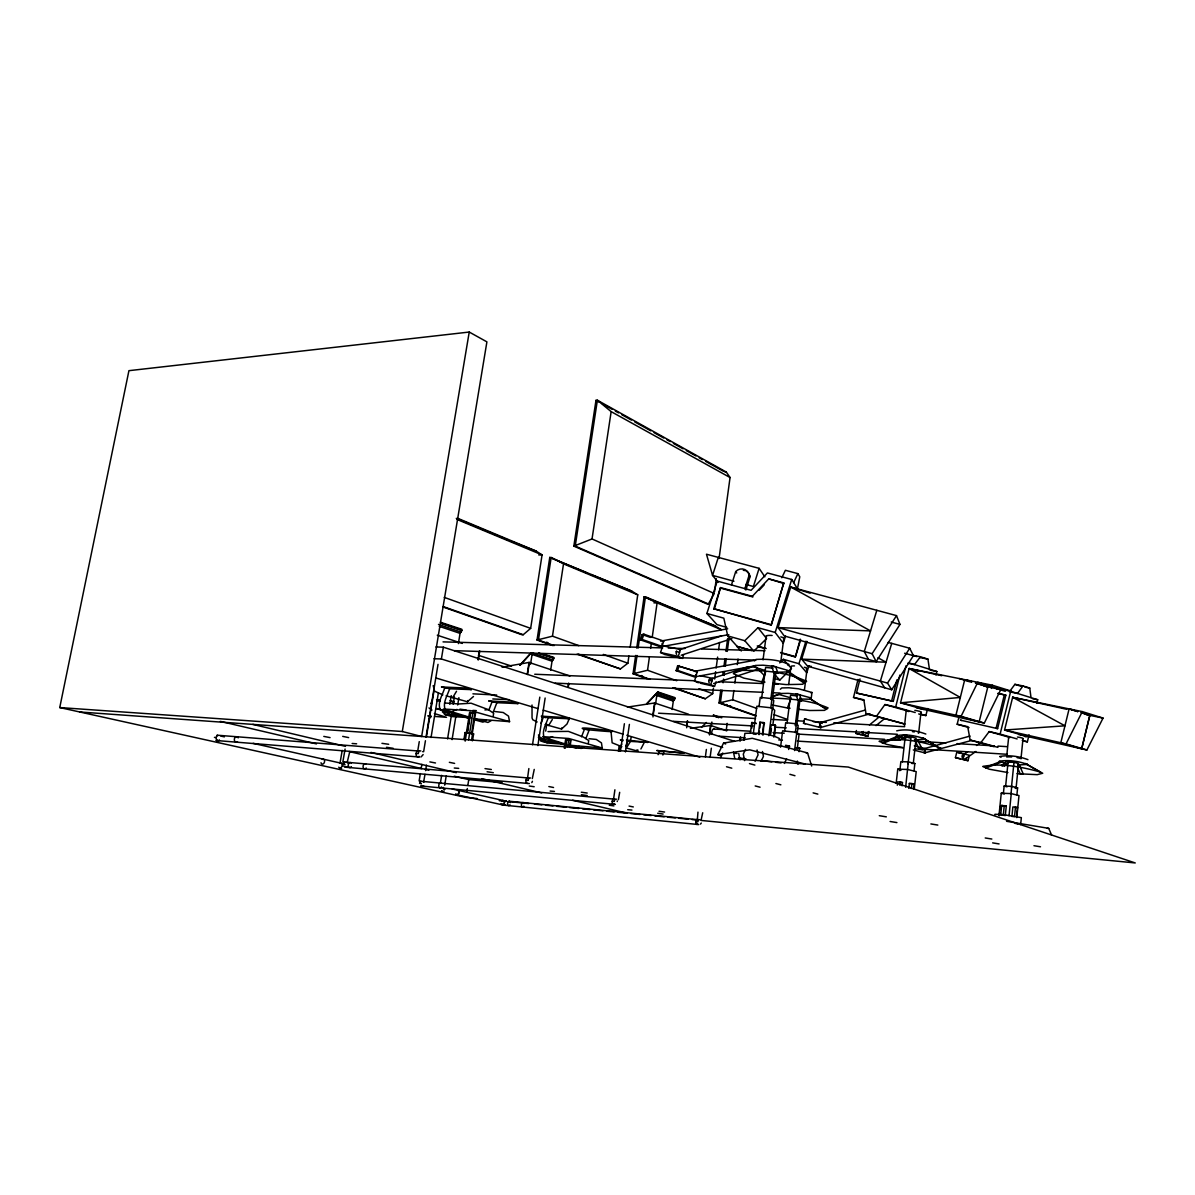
<?xml version="1.0" encoding="UTF-8"?>
<svg xmlns="http://www.w3.org/2000/svg" width="1195" height="1195" viewBox="0 0 1195 1195"><rect width="100%" height="100%" fill="white"/><g stroke="black" fill="none" stroke-linecap="round" stroke-linejoin="round"><path stroke-width="1.5" d="M695.161 676.011L695.759 676.669L697.297 671.754L677.64 665.809L676.101 670.649L694.19 676.848L695.893 676.534L695.968 674.488M1020.978 758.855L1023.01 738.555M1016.527 817.066L1017.483 807.596L1015.481 807.103L1012.867 806.969L1011.926 816.439L1014.525 816.573L1015.481 807.103M1016.796 817.604L1018.991 795.571L1011.269 793.614L1001.261 793.211L999.02 815.214M1020.649 824.58L1021.352 817.634L1003.068 814.602L995.032 814.273L994.569 815.199M1001.664 805.475L1000.708 814.93L1005.309 815.543L1006.265 806.087L1001.664 805.475L1006.265 806.087M1006.802 755.434L1008.67 737.031M1003.397 793.435L1004.144 786.056L1011.747 786.34L1017.602 787.849L1016.87 795.228M1005.622 786.31L1008.057 762.171L1013.987 762.305L1018.543 763.545L1016.034 788.566M1003.307 815.065L1004.263 805.594M1011.463 787.385L1013.987 762.305M1011 793.749L1011.747 786.34M1009.043 815.752L1011.269 793.614M999.334 815.767L999.647 812.63M999.961 809.508L1000.29 806.371M908.797 788.416L909.35 783.457L911.919 783.561L914.145 784.099L913.592 789.044M913.309 763.336L916.117 738.166L911.068 736.792L905.227 736.747L902.389 761.887M911.367 788.506L911.919 783.561M914.041 770.775L914.847 763.545L908.349 761.872L900.851 761.693L899.82 770.73M921.001 712.041L918.641 733.237A7.484 0.971 7 0 0 918.208 732.938M914.235 789.327L916.207 771.626L907.632 769.46L897.759 769.177L896.16 783.322M897.311 785.205L897.684 781.903L900.238 781.993L902.479 782.546L902.105 785.847M904.436 726.366L906.228 710.517M899.865 785.294L900.238 781.993M908.036 763.844L911.068 736.792M905.646 787.251L908.349 761.872M923.854 748.757L970.056 736.06M799.425 698.985L809.642 699.209L811.256 697.999L811.943 692.473L798.604 688.798L788.775 687.782L781.799 687.947L780.35 689.216M788.67 749.474L789.118 745.829L785.444 745.426L789.731 746.337L789.118 745.829M795.243 725.664L798.469 699.792M795.347 732.714L796.453 723.841L785.698 722.661L784.577 731.534M796.811 725.066L800.247 697.477M794.541 750.565L796.811 732.371L782.635 730.817L780.574 747.159M797.065 734.283L798.17 725.44L796.453 723.841M797.259 748.877L799.067 734.417L796.811 732.371M804.444 689.993L807.133 668.483M799.052 751.7L799.515 748.07L795.84 747.652L800.082 748.563L799.515 748.07M774.554 735.926L775.241 725.156L771.223 724.708L769.924 734.895M788.685 684.526L790.941 666.646M787.087 722.9L790.567 695.221L797.259 695.923M759.019 734.671L759.467 731.265M759.9 727.86L759.915 722.168L758.377 734.103M762.41 734.552L763.934 722.616L759.915 722.168M763.037 735.134L763.934 722.616M770.805 699.463L774.315 672.038M770.82 707.843L772 698.642L760.229 697.372L759.034 706.544M772.433 699.12L775.928 671.829M768.818 735.791L772.373 707.948L756.853 706.245L753.268 734.014L756.136 734.342M772.612 709.681L773.777 700.539L772 698.642M770.76 733.775L771.402 728.681M780.783 661.94L783.786 638.324M772.851 725.081L774.718 710.368L772.373 707.948M773.733 737.061L775.241 725.156M548.953 740.437L549.282 737.883L552.673 736.673M743.962 740.317L744.873 733.357C756.42 732.834 769.311 733.237 779.648 738.644M750.43 732.684L751.745 722.527L755.733 722.975M751.745 728.188L752.178 724.812M763.052 659.864L766.1 636.308M761.618 698.477L765.622 667.422L772.956 668.184M720.779 690.098L719.046 703.004L732.669 699.777L733.894 690.516M734.88 683.122L735.851 675.728M737.315 664.629L738.047 659.072M739.959 740.81L740.422 737.225M740.243 740.84L740.706 737.255M702.705 812.764L701.092 820.173M710.099 757.451L711.339 748.219M722.751 675.339L723.244 671.65M723.976 666.123L724.962 658.744M725.948 651.38L727.665 638.474M722.094 690.157L720.361 703.063L755.554 715.476M723.08 682.778L723.572 679.089M724.065 675.399L724.558 671.709M725.29 666.168L726.276 658.789M727.262 651.409L728.98 638.503M726.202 730.548L727.158 723.363M672.83 687.767L705.289 698.776L712.713 693.623L713.445 688.141M714.67 679.014L715.656 671.695M716.149 668.05L717.627 657.086M718.598 649.766L719.584 642.462M697.716 823.908A2.405 1.315 -84.9 0 1 695.729 822.623A2.405 1.315 -84.9 0 1 697.357 819.621L697.97 812.122M705.394 756.808L706.379 749.444M709.337 734.686L710.562 725.499L726.784 730.787M709.621 734.716L710.846 725.529M711.384 725.649L711.876 722.019M686.602 726.052L687.304 720.973M686.677 727.77L687.603 721.003M714.565 591.659L716.313 578.768M719.061 558.513L730.055 477.522L726.321 472.07L597.38 400.22L595.991 400.34L573.839 546.115L707.037 603.938L708.366 603.953L714.311 593.497L592.033 538.96L573.839 546.115M672.143 709.471L673.308 701.106L674.682 699.284A1.912 1.568 -71.5 0 0 674.816 698.567L674.921 698.253M652.888 715.148L654.606 702.974L688.529 714.222M652.948 716.925L654.905 703.004M655.592 703.96L656.787 695.49L658.176 693.623A1.942 1.568 -71.4 0 0 658.311 692.906L658.191 691.875L646.764 703.9M452.696 713.639L453.084 710.905L457.028 709.412M635.665 655.443L633.036 673.786L647.541 670.261L649.348 657.519M650.633 648.407L651.409 642.955M652.186 637.488L657.101 602.892L644.09 596.783L636.726 648.108M618.412 751.282L619.174 745.949M614.902 789.79L613.588 798.977L616.53 799.201M620.444 751.267L624.387 723.737M637.04 655.487L634.411 673.831L649.961 679.313M638.085 648.153L645.449 596.798L715.133 625.926L721.302 629.675L657.101 602.892L653.904 602.863M619.682 792.315L618.412 799.724M625.463 751.939L629.392 724.394M577.155 654.143L620.414 668.916L627.883 663.21L628.914 656.01M630.213 647.018L637.742 594.826L631.692 591.047L549.775 557.393L537.018 640.027L552.717 645.554M569.94 747.338L570.971 740.422L565.593 739.556L564.309 748.189M567.998 687.02L568.551 683.331M568.312 687.05L568.865 683.361M592.033 538.96L611.153 411.633L597.38 400.22L575.228 546.1L708.366 603.953M565.086 746.741L565.862 741.572M565.355 748.175L566.654 739.526M567.625 746.681L568.671 739.765M569.432 747.054L570.463 740.138M550.641 670.32L552.03 661.208L553.509 659.177A2.091 1.613 -71 0 0 553.673 658.415L553.629 657.31L544.905 654.561M545.712 731.116L546.772 724.14M532.014 705.005L532.044 717.911L532.761 719.748L537.153 721.974M527.652 783.397A2.748 1.718 -84.5 0 1 525.875 780.977A2.748 1.718 -84.5 0 1 527.578 777.945L528.862 768.564M532.507 744.754L539.811 697.133M537.018 640.027L552.463 636.173L563.517 563.861L551.194 557.378L538.422 640.072L554.121 645.599M532.328 778.587L534.24 769.416M537.869 745.62L545.144 698.014M443.42 607.135L521.812 634.694L523.231 634.724L530.655 628.361L542.067 554.913L536.271 551.149L457.73 518.316M527.189 674.413L529.041 662.433L569.985 675.982M527.518 674.443L529.37 662.463M530.535 664.286L532.059 654.427L533.194 653.023M463.959 739.451L465.064 732.58L469.68 732.893L473.608 733.939L472.503 740.81M469.68 712.444L466.409 732.789L472.249 733.73L475.505 713.385L469.68 712.444L469.545 717.866M478.015 659.745L479.419 650.991M465.169 741.124L466.558 732.52M478.344 659.774L479.748 651.021M467.379 731.415L467.917 728.024M468.455 724.633L469.008 721.257M467.439 732.759L470.71 712.384M468.589 739.78L472.847 712.638M471.577 733.416L474.833 713.042M471.502 740.452L472.608 733.491M466.767 792.076L467.335 788.506M467.902 784.951L468.754 779.603L454.249 776.212M440.462 782.62L441.642 775.331M447.572 738.868L451.725 713.34M453.204 704.228L454.384 696.939M444.704 785.16L446.183 776.048M452.083 739.615L456.221 714.102M457.685 704.99L458.88 697.701M423.672 781.709L424.987 774.33M425.599 770.641L426.495 765.129M431.036 737.539L438.296 693.399M458.387 643.612L460.045 633.365L461.584 631.214A2.211 1.628 -70.8 0 0 461.763 630.407L461.733 629.242L440.343 622.222M449.813 704.318L451.232 695.624M419.072 756.345A2.973 2.017 -84.3 0 1 416.024 754.613A2.973 2.017 -84.3 0 1 418.519 751.013L417.772 750.729L419.266 741.632M422.657 751.67L423.642 751.655L425.435 740.736M426.032 737.106L438.027 664.36M420.341 773.598L419.131 780.962L423.777 781.679M421.252 768.086L421.85 764.397M426.406 736.807L433.994 690.815M722.691 747.472L441.388 658.983L443.33 647.182L435.906 646.958M59.75 707.559L402.297 731.519L469.232 332.046L128.926 370.674L59.75 707.559L465.916 797.423L477.029 798.499M588.239 743.469L588.717 740.571L583.518 737.106L568.402 731.385L547.967 731.609M347.147 762.544L349.776 751.64M545.249 724.514L561.545 729.04L561.755 727.889M342.218 750.355L340.007 763.127L343.742 763.56M347.894 762.529L342.875 761.753L345.086 749.041M493.117 716.403L493.669 713.295L488.367 709.651L471.069 703.198L459.134 703.96L444.585 702.989M713.759 716.432A1.822 1.509 -71.9 0 0 713.818 715.969L713.684 714.983M532.432 781.276L531.82 782.62M423.149 754.583L421.103 756.928M1081.669 748.802L1089.825 715.357L1081.206 712.668L1089.825 715.357L1081.669 748.802L1060.816 742.752L1069.107 708.889L1077.756 711.593L1069.107 708.889M1022.651 740.78L1027.356 741.856L1029.074 734.835M1036.827 703.243L1037.693 699.732L1010.671 691.322L1000.125 734.088L1017.139 738.943M971.834 681.897L964.723 679.701L955.925 715.207L979.138 721.914L987.832 686.856L975.389 683.002M969.055 727.621L957.165 724.245L959.301 715.656M955.432 757.6L956.777 752.193L969.354 755.255L968.01 760.707L955.432 757.6L960.451 758.9M964.29 753.94L962.946 759.393L968.01 760.707M991.417 688.425L992.208 685.168L909.096 668.513L900.552 702.809L923.69 709.442M1004.368 694.713L996.107 728.218L997.601 728.651L1005.846 695.161L997.989 693.399M1018.513 734.477L1086.897 749.997L1103.045 718.09L1082.311 711.608L1012.643 697.283L1004.577 730.025L1025.429 736.045L1029.089 735.806M899.85 675.07L893.277 701.375L891.634 700.897L896.892 679.85M915.221 712.549L895.682 707.007L905.959 665.809M918.671 713.938L925.871 715.581L927.619 708.53M935.954 675.026L936.835 671.5L908.379 662.687M864.119 700.419L853.514 697.417L858.025 679.462M893.277 701.375L856.486 693.025L860.012 678.939M861.027 734.701L855.71 733.327L856.427 730.504M863.328 731.519L862.476 734.94L867.839 736.329L868.914 732.057M805.37 723.737L803.503 723.229L804.593 718.897L822.22 723.438M713.818 715.969L718.733 717.642M553.808 657.952L538.706 653.292M461.763 630.407L440.925 623.327M660.626 641.132L727.68 628.779M891.739 643.358L880.371 681.105L884.673 687.782M661.358 645.838L662.164 646.375L662.12 643.313M876.816 610.301L864.284 651.544L868.496 659.461M800.695 639.713L795.347 657.011L800.262 639.176M808.94 665.764L806.789 672.77L798.977 663.718L805.938 641.177M807.103 641.461L801.651 659.147L807.611 666.198L891.709 689.754L913.413 655.637L909.709 648.243L888.154 642.402M785.503 636.113L783.308 643.224L775.182 632.484L757.959 627.689L744.799 640.714L727.725 635.904L723.826 618.173L706.902 613.468L717.209 581.084L751.102 590.315L767.414 572.943L791.717 579.47L797.453 588.747L799.769 576.782L797.887 573.63L785.384 570.284L781.814 577.738M771.208 625.164L783.756 582.921L768.729 578.873L752.357 596.305L720.495 587.596L713.788 608.748L771.208 625.164L783.756 582.921M775.182 632.484L791.717 579.47M698.358 682.778L694.519 681.016L695.983 676.355M716.059 681.777L714.58 686.453L710.741 684.69L712.713 678.431L700.091 675.608M731.459 584.967L735.702 571.583A7.902 7.573 -35 0 1 749.131 575.213L744.888 588.627L745.889 589.957L750.101 576.573L749.175 573.899A7.887 7.558 -35 0 0 746.083 571.046M718.105 582.309L712.564 575.407L706.469 554.211L759.109 568.342L753.388 586.506L745.844 584.46M676.101 670.649L677.61 670.395L679.148 665.525M714.326 609.375L720.495 587.596M682.45 658.385L678.282 656.369L680.463 649.542L662.732 645.748L660.551 652.515L664.749 654.516L682.45 658.385L683.54 654.98M718.3 557.393L712.564 575.407L733.939 581.218M662.03 646.42L663.733 641.103L643.851 634.157L642.178 634.56L640.475 639.863L660.282 646.779L662.03 646.42L642.133 639.459L640.475 639.863M642.133 639.459L643.851 634.157M446.123 695.789L467.394 701.749L467.813 700.569M552.299 719.539L548.654 725.499M456.52 691.278L452.651 697.686M619.13 750.848L621.729 744.082M625.911 746.098L627.853 741.019M658.101 754.687L659.356 751.416L664.121 751.745L662.866 755.031M430.857 703.616L432.112 700.375M488.874 710.069L491.952 702.048L497 702.331L493.296 711.966M540.976 723.378L543.337 717.209L548.311 717.508C546.399 723.752 541.574 730.668 544.143 737.405L566.49 744.38L548.117 743.081L541.29 741.199L539.214 738.704L539.005 736.493M581.547 736.792L584.415 729.308L589.314 729.622L585.864 738.615M790.627 699.553L787.445 707.798L790.074 708.232M764.815 682.121L761.947 681.628L765.651 672.188M645.046 740.99L640.908 748.981M658.415 692.592L674.876 698.358M713.863 715.76L718.778 717.433M701.271 823.056L700.494 824.102M569.462 718.329L566.968 724.05L561.545 729.04M793.659 582.607L797.887 573.63M720.645 757.57L722.796 753.014M745.531 749.355L743.29 754.075L744.605 760.617M755.061 761.23L758.063 754.896L757.062 749.967M761.185 761.155L763.441 756.42L762.425 751.521M784.398 763.456L786.594 758.87M941.809 675.713L909.096 668.513L960.332 697.447L900.552 702.809L961.064 716.358L977.749 682.315L1000.872 689.5L984.307 723.08L916.475 707.828M720.182 755.613L717.822 754.628L723.558 743.081L752.238 738.301L806.61 752.686L807.611 753.164L811.689 766.025M1066.881 709.337L1012.643 697.283L1064.969 725.813L1004.577 730.025L1066.03 743.932L1082.311 711.608M923.884 749.175L925.214 752.716L925.378 751.296M891.709 689.754L887.512 683.092L909.709 648.243M876.174 661.597L872.126 653.71L896.504 615.619L790.717 587.059L778.079 627.599L784.264 635.964L876.174 661.597L899.984 624.402L896.504 615.619M826.387 709.098L810.135 698.791L826.357 709.322L828.105 707.933C810.972 700.36 791.673 698.761 773.15 698.149M803.906 683.406L804.862 682.644L787.669 671.007L786.952 671.47L804.115 683.077L806.625 681.329C784.981 671.336 760.125 669.723 736.568 670.574L733.342 673.666L743.873 678.118L763.949 682.255M853.514 697.417L863.851 699.777L866.016 713.744L876.532 716.223L884.927 704.557L895.682 707.007M1031.016 697.656L1029.761 688.066L1023.01 685.93L1017.513 693.444L1011.03 692.129M1009.402 691.8L1014.899 684.332L1023.01 685.93M957.165 724.245L967.696 726.65L970.161 740.093L980.886 742.633L989.176 731.579L1000.125 734.088M929.426 669.215L927.932 659.117L920.449 656.772L914.444 664.569L908.066 663.315M473.489 696.491L467.394 701.749M865.165 710.129L819.561 722.781L820.801 727.396L821.129 725.962M584.026 746.741L581.188 748.473L569.761 745.292M579.127 746.382L576.289 748.13L569.716 746.292M491.22 720.645L487.963 722.452L474.43 718.673M486.186 720.331L482.914 722.138L474.415 719.763M519.9 665.167L530.729 653.187M520.124 665.242L531.043 653.172M754.15 666.511L754.807 665.869L735.284 671.769L734.805 672.785L754.807 665.869L695.759 676.669L677.61 670.395M430.036 717.851L431.305 716.492M646.57 703.84L657.773 691.935L674.757 697.566L674.816 698.567L658.311 692.906M759.124 590.255L764.158 584.908M772.971 696.551L780.664 693.817L771.746 696.551M701.48 727.396L706.409 722.482M779.663 662.881L783.263 659.311L798.977 663.718M774.763 678.611L779.827 680.045L791.478 668.468L783.263 659.311M754.448 660.94L756.091 659.416C767.16 658.923 778.871 659.67 788.999 664.48L788.073 665.227M1004.741 765.651L1010.343 760.886L1007.206 760.722L1001.589 765.487L1004.741 765.651L1001.589 765.487L1002.799 765.547M869.437 724.977L879.266 716.895M865.957 733.835L868.825 731.474M876.01 725.619L884.629 718.583M811.136 693.1L811.943 692.473M804.668 682.748L802.502 684.272L786.176 684.601L773.21 683.226M963.125 755.001L967.591 751.819M976.509 745.471L980.976 742.304M900.104 739.989L906.841 735.209L903.659 735.059L896.907 739.839L900.104 739.989L896.907 739.839L898.132 739.884M965.709 758.661L975.882 751.476M826.089 709.292L824.49 710.368L809.642 710.502L798.544 709.322M696.984 819.486L699.852 819.74M826.193 709.397L826.567 709.008M896.698 730.847C906.049 728.591 916.834 730.728 925.841 734.044M897.251 736.284L882.239 742.812L883.568 743.439L882.149 742.513L883.464 743.141L898.55 736.912L897.251 736.284L898.55 736.912M986.129 767.907L1001.216 762.216L1000.125 761.648L985.322 767.519L986.428 768.071M679.372 649.766L721.705 635.83M681.21 655.233L731.938 638.638M710.114 679.118L747.965 666.87M713.594 683.555L759.557 668.767M356.618 743.798L352.137 743.499M417.772 750.729L420.864 750.968M820.98 727.396L870.109 713.818M925.348 752.701L971.43 740.512M662.852 641.297L663.733 641.103M753.776 660.432L694.713 671.276L696.506 671.889M662 646.54L728.816 634.65M502.034 667.183L529.041 662.433M458.701 768.37L454.279 768.026M717.822 754.628L749.713 749.833L805.206 764.053M697.297 671.754L677.64 665.809M527.458 777.721L530.475 777.99M627.36 707.111L654.606 702.974M806.356 753.343L807.611 753.164M690.366 728.323L710.562 725.499M554.45 791.419L550.118 791.06M484.916 709.935L488.367 709.651M475.505 713.385L472.354 713.206M631.946 810.076L627.719 809.702M725.006 472.13L726.321 472.07M471.218 733.775L472.249 733.73M472.1 733.999L473.608 733.939M778.692 672.188L786.385 671.978L788.237 670.514L773.748 666.302L762.978 665.197L755.3 665.451L753.657 666.944L764.934 670.425M819.561 722.781L820.427 723.662M536.271 551.149L510.937 541.186M538.751 554.958L542.067 554.913L457.117 519.496M1047.208 828.359L1048.702 828.359L1051.645 835.156M492.803 698.956L509.234 699.687M631.692 591.047L590.913 574.571M541.23 716.163L563.129 717.433L569.074 718.778L548.684 717.837M393.185 748.309L386.478 747.293M916.296 739.854L925.288 739.063C916.251 735.791 905.496 733.655 896.13 735.851L905.825 738.555M452.039 701.779L454.384 701.734L450.082 700.569M715.133 625.926L644.09 596.783M622.998 739.795L620.324 739.929L622.983 740.706M1018.006 764.979L1027.476 764.441C1018.693 761.17 1008.431 759.661 999.184 761.275L1007.534 763.65M911.845 763.471L914.847 763.545M443.046 641.879L662.687 647.914M668.259 648.078L685.019 648.527M701.764 648.99L765.054 650.737M903.659 735.059L905.242 735.134M493.326 772.702L487.097 771.776M454.324 650.663L755.837 660.118M433.964 658.714L441.388 658.983M807.611 666.198L811.271 666.347M1007.206 760.722L1008.774 760.812M899.925 782.456L902.479 782.546M1014.57 787.729L1017.602 787.849M914.145 784.099L909.35 783.457M534.733 674.249L694.564 680.747M718.733 681.733L763.336 683.54M774.48 683.988L778.199 684.152M555.272 683.137L763.411 692.323M772.702 692.727L780.126 693.055M587.193 795.571L581.397 794.705M1014.869 807.461L1017.483 807.596M636.83 749.982L637.906 750.042L637.876 751.162L626.374 748.01L629.855 742.424A51.997 41.063 -73.6 0 0 631.333 736.688M472.921 693.832L496.717 695.042M436.548 699.672L439.88 699.852M437.026 700.957L440.358 701.151M658.55 713.206L755.494 718.509M772.269 719.435L787.176 720.256M796.512 720.764L803.966 721.168M813.287 721.675L826.328 722.392M833.796 722.811L904.63 726.694M733.76 753.253L737.076 753.433M663.106 814.064L657.683 813.257M673.382 721.332L752.969 725.933M775.167 727.217L786.28 727.86M797.379 728.502L897.311 734.283M472.891 710.413L476.297 710.607M713.594 729.025L750.759 731.25M773.06 732.595L784.219 733.267M797.229 734.044L884.584 739.287M890.155 739.615L899.447 740.183M918.044 741.288L945.917 742.976M957.076 743.634L994.24 745.874M997.959 746.098L1007.251 746.651M439.969 708.799L436.548 708.59L447.259 712.13M443.375 709.008L470.935 710.681L509.563 721.66L508.517 716.119L503.229 712.519L494.76 711.503M464.556 715.924L445.645 714.774L442.344 711.802L448.857 713.609L452.158 716.567L469.321 717.627M719.226 736.195L745.247 737.823M778.707 739.929L782.411 740.168M797.289 741.094L903.226 747.756M936.671 749.862L1007.295 754.299M626.419 740.034L647.899 742.379L627.958 741.258M560.873 742.812L541.29 741.199M542.605 736.628L568.76 738.48L602.22 747.995L601.458 742.887L596.29 739.466L589.075 738.704M79.841 711.996L848.271 767.056L1135.25 862.954L701.271 820.457M916.027 739.735L917.596 739.884L922.45 749.579M388.689 744.276L381.952 743.335M473.369 718.852L509.563 721.66M427.735 715.865L431.111 716.134M434.532 716.403L446.512 717.329L434.368 713.52M216.982 735.194L418.519 751.013M214.443 737.39L216.25 737.539M416.069 753.462L418.25 753.642M215.981 740.497L419.729 757.047M568.925 745.157L602.22 747.995M491.324 769.49L485.021 768.609M528.026 777.96L347.192 762.305A2.524 1.792 -83.1 0 1 347.999 762.828M343.204 764.232L344.996 764.397L343.727 764.292M525.934 780.26L528.056 780.454M344.533 767.115L529.325 783.576M468.754 779.603L502.079 782.591M917.596 739.884L914.459 739.585L919.343 749.28L922.45 749.579L919.343 749.28M587.223 793.047L581.323 792.225M614.051 799.126L423.194 781.485A2.36 1.598 -83.4 0 1 423.911 781.963M419.505 783.308L421.252 783.457L420.013 783.352M612.213 801.307L614.275 801.501M420.685 785.981L615.38 804.414M664.584 812.047L659.028 811.271M1019.32 765.024L1017.767 764.875L1019.32 765.024L1023.323 774.136L1017.035 773.598M586.924 729.652C652.679 736.075 567.804 724.245 584.445 729.338M504.424 800.769L506.112 800.934M509.324 801.247L697.357 819.621M499.271 800.68L504.828 801.233M509.996 804.803A2.226 1.404 -83.7 0 1 507.83 804.922A2.226 1.404 -83.7 0 1 508.353 801.561L528.907 803.578M534.464 804.13L541.873 804.847M545.577 805.221L552.986 805.938M556.691 806.311L565.952 807.208M569.656 807.581L578.933 808.477M582.637 808.851L590.046 809.568M593.751 809.926L603.012 810.837M606.716 811.196L614.125 811.928M617.83 812.286L627.091 813.197L572.599 800.262M630.796 813.556L640.072 814.467M643.791 814.826L651.2 815.558M654.92 815.916L664.181 816.827M667.9 817.186L675.309 817.918M679.029 818.276L688.29 819.187M692.01 819.546L697.566 820.099M695.744 821.697L697.746 821.891M1017.572 767.758L1020.246 773.837L1023.323 774.136M503.752 805.146L698.702 824.58M811.256 697.999L797.916 694.355L788.073 693.339L781.097 693.473L779.663 694.713L791.209 697.955M546.01 717.583L541.708 716.806M761.902 722.915L764.576 723.214M756.375 723.572L751.745 722.527M775.854 725.738L771.223 724.708M914.862 748.921L936.223 749.937L940.913 748.189C921.733 740.855 898.969 737.166 879.087 741.318L886.705 744.41L902.897 747.592M778.035 745.65L781.679 746.068M795.93 694.22L799.649 694.698L801.651 700.748L797.887 700.27L795.93 694.22L797.782 694.459M801.651 700.748L797.887 700.255L799.335 700.434M1007.908 772.553L989.131 769.192L982.753 766.458C1001.32 762.858 1021.486 766.876 1039.545 771.806M1020.246 773.837L1037.185 774.659L1042.712 773.255L1025.489 763.575L1040.023 772.015M348.641 737.599L342.711 736.374M771.582 666.153L775.645 666.69L777.945 673.054L773.822 672.516L771.582 666.153L773.613 666.422M738.525 757.899L745.934 758.78M760.752 760.513L771.851 761.827M775.555 762.261L781.112 762.918M454.608 763.411L449.35 762.32M553.539 787.505L548.863 786.549M633.305 806.939L629.078 806.072M775.406 672.71L773.822 672.516L777.945 673.054M459.896 709.143L466.11 710.024M330.074 737.614L323.8 736.404M435.503 762.978L429.871 761.902M529.236 786.011L534.18 786.728M609.256 805.236L613.916 805.908M1006.578 821.309L1048.702 828.359M890.081 821.488L896.907 822.593M1033.959 845.716L1040.501 846.792M985.218 837.964L991.835 839.039M992.657 842.878L999.08 843.924M930.875 823.938L937.821 825.073M879.281 815.692L886.317 816.842M342.711 765.905L343.816 766.114M761.947 681.628L764.576 682.091M912.457 655.233L920.449 656.772M919.941 657.579L927.932 659.117M772.523 705.02L789.283 708.336M1024.892 687.11L1029.761 688.066M930.024 670.141L936.835 671.5M1011.687 691.427L995.136 688.171L1005.279 691.322M984.202 686.124L1000.872 689.5M1032.51 698.672L1037.693 699.732M997.87 693.518L1005.846 695.161M1086.18 714.61L1103.045 718.09M567.909 740.213L565.593 739.556M565.847 744.724L555.227 742.14M676.295 651.574L679.582 652.276M660.551 652.515L678.282 656.369M1014.794 823.295L1017.722 823.938M339.888 768.026L341.621 768.415M456.774 794.735L502.363 804.832M856.486 693.025L891.634 700.897M708.919 680.269L711.921 680.941M220.806 736.06L224.391 736.867M253.131 743.35L340.739 763.112A2.495 1.763 -75.4 0 1 341.785 766.652A2.495 1.763 -75.4 0 1 338.768 767.19M457.506 790.209L503.05 800.456M997.601 728.651L960.287 720.107L961.781 720.54M694.519 681.016L710.741 684.69M700.165 683.182L712.773 686.049M441.403 791.195L442.807 791.523M443.554 789.088L444.973 789.417M220.373 721.377L316.466 743.902M349.104 751.55L421.626 768.564M425.256 769.401L428.871 770.252M452.278 788.999L455.773 789.805M962.363 755.808L963.753 756.121M252.847 724.394L345.504 746.382M370.943 752.417L456.326 772.672M481.749 778.707L541.708 792.942M855.71 733.327L867.839 736.329M1001.261 793.211L1004.353 793.988M897.759 769.177L901.179 770.028M461.703 716.059L468.948 717.896M914.324 745.814L926.379 748.877M913.294 749.937L925.348 753.014L923.914 752.611L925.662 748.667M803.503 723.229L821.129 727.77L819.307 727.262L820.397 722.93L821.309 723.184M1004.144 786.056L1007.071 786.803M755.195 785.951L760.065 787.191M402.297 731.519L421.641 736.493L486.903 341.86L469.232 332.046M956.777 752.193L961.781 753.507M813.138 792.868L817.843 794.107M775.899 783.517L780.858 784.816M784.189 583.608L768.729 578.873M905.227 736.747L910.276 738.107M725.649 744.007L723.558 743.081M726.5 766.757L731.788 768.176M891.231 622.027L899.984 624.402M721.033 588.254L752.85 596.962L752.357 596.305M904.615 653.247L913.413 655.637M970.161 740.093L994.001 746.711M876.532 716.223L904.973 724.08L866.016 713.744M789.865 774.3L794.959 775.719M749.474 763.59L754.867 765.084M444.435 714.446L450.948 716.238M713.788 608.748L770.76 624.552M872.126 653.71L778.079 627.599L870.557 630.885L790.717 587.059L810.091 593.168M757.242 645.987L766.204 648.497M780.559 652.485L794.914 656.488M757.735 646.51L764.89 648.512M781.022 653.008L795.347 657.011M887.512 683.092L801.651 659.147L886.063 662.209L877.952 657.743M980.886 742.633L997.93 747.368M471.039 717.732L445.257 709.755C442.344 702.555 447.781 695.072 449.738 688.35L444.63 688.111C442.673 694.803 437.236 702.272 440.163 709.457L459.478 715.611M465.901 717.403L469.306 718.344M555.929 742.453L540.678 738.211L538.437 734.985M561.501 744.007L566.43 745.381M539.214 738.704L544.875 740.273L546.937 742.767M726.844 627.405L716.97 624.641L706.902 613.468M748.653 649.617L736.628 646.256L741.333 650.976M804.593 718.897L806.461 719.42M752.163 650.692L737.225 646.48L727.725 635.904M920.538 714.057L925.871 715.581M884.927 704.557L907.991 711.1M1022.248 740.392L1027.356 741.856M989.176 731.579L1009.596 737.39M1024.802 736.478L1026.236 736.897M961.064 716.358L984.307 723.08M621.863 746.696L612.139 742.797L611.063 731.863M1066.03 743.932L1086.897 749.997M436.384 678.118L537.84 708.575M543.172 710.174L623.267 734.208M626.822 735.269L699.807 757.167M909.096 668.513L917.954 671.231M959.107 678.521L969.683 681.792M1012.643 697.283L1019.559 699.404M992.208 685.168L1011.642 691.218M966.486 680L971.789 681.643M964.723 679.701L971.356 681.747M976.345 683.301L987.802 686.856M538.347 737.285L544.233 739.122M913.966 655.696L916.953 656.638M1014.899 684.332L1021.65 686.468M443.33 647.182L734.626 741.363M478.403 655.293L511.55 666.093M437.28 635.232L462.36 643.433M937.119 746.561L922.913 738.062L937.687 746.815M439.192 626.329L460.045 633.365M532.059 654.427L552.03 661.208M438.475 624.432L461.061 632.065M533.045 653.187L553.001 659.984M656.787 695.49L673.308 701.106M713.295 715.058L721.75 717.807M440.985 623.073L461.823 630.153M538.766 653.053L553.733 658.176M657.698 694.37L674.219 700.016M442.867 694.848L434.607 691.218L433.202 685.616M642.178 634.56L650.438 637.443M546.503 642.208L547.997 642.731M641.207 675.578L642.492 676.026M719.046 703.004L756.032 716.029M443.121 606.537L523.231 634.724M578.544 654.188L620.414 668.916M674.174 687.827L705.289 698.776M633.036 673.786L646.883 678.64M722.542 703.228L723.662 703.616M726.097 704.482L727.217 704.871M729.742 705.767L730.847 706.155M732.669 699.777L756.689 708.396M773.837 714.565L787.565 719.495M444.226 597.366L530.655 628.361M552.463 636.173L578.768 645.614M603.326 654.412L627.883 663.21M647.541 670.261L676.699 680.717M698.985 688.708L712.713 693.623M922.913 738.062L924.198 738.555M1025.489 763.575L1026.565 763.993M563.517 563.861L637.742 594.826M456.281 518.346L507.531 539.752M549.775 557.393L587.492 573.152M1001.126 757.152L999.677 756.495C1008.909 754.807 1019.186 756.315 1027.954 759.647M465.064 732.58L466.065 733.043M1001.216 762.216L1000.125 761.648M611.153 411.633L730.055 477.522M595.991 400.34L599.218 402.132M602.444 403.925L612.124 409.302M615.35 411.11L618.577 412.902M621.803 414.695L631.468 420.072M634.694 421.88L650.827 430.842M654.053 432.635L663.733 438.027M666.959 439.82L670.186 441.612M673.412 443.405L683.077 448.797M686.303 450.59L695.983 455.967M699.209 457.775L702.436 459.567M705.662 461.36L723.393 471.233M429.005 707.948L431.963 710.039M755.703 666.825L764.636 675.743M774.957 675.011L779.827 680.045M744.799 640.714L753.821 651.17L766.578 638.533L757.959 627.689M735.702 571.583L736.717 572.958M749.131 575.213L750.101 576.573M759.109 568.342L764.86 576.797M797.304 761.051L797.991 764.262M738.734 753.522L739.989 759.841M733.476 752.043L734.731 758.377M448.678 711.264L448.857 713.609M508.353 801.561A2.226 1.404 -83.7 0 1 510.34 802.607M697.865 821.279A2.405 1.315 -84.9 0 1 698.343 820.293M444.181 790.985A2.315 1.792 -75.6 0 1 441.657 790.731M443.3 787.43A2.315 1.792 -75.6 0 1 443.599 788.491M440.133 788.147A2.315 1.792 -75.6 0 1 440.402 787.61M501.751 800.979A2.226 1.688 -76.7 0 1 504.23 801.367A2.226 1.688 -76.7 0 1 503.394 804.534A2.226 1.688 -76.7 0 1 501.078 803.593M504.395 802.816A2.211 1.404 -83.7 0 1 505.38 801.068A2.211 1.404 -83.7 0 1 506.755 801.382M505.037 804.623A2.211 1.688 -76.7 0 1 504.2 805.116M503.394 804.997A2.211 1.404 -83.7 0 1 502.722 803.787M503.349 801.188A2.211 1.404 -83.7 0 1 504.051 800.769M523.828 806.177A2.241 1.389 -83.8 0 1 521.752 806.431A2.241 1.389 -83.8 0 1 521.991 803.159A2.241 1.389 -83.8 0 1 524.022 803.473M423.642 785.712A2.36 1.598 -83.4 0 1 421.432 785.22M419.669 782.71A2.36 1.598 -83.4 0 1 421.043 781.306M441.508 786.937A2.39 1.583 -83.5 0 1 439.342 787.445A2.39 1.583 -83.5 0 1 439.028 784.323A2.39 1.583 -83.5 0 1 441.119 783.278M342.92 763.635A2.495 1.763 -75.4 0 1 343.607 764.337M322.247 759.408A2.524 1.763 -75.3 0 1 324.502 760.528A2.524 1.763 -75.3 0 1 323.262 763.859A2.524 1.763 -75.3 0 1 321.007 762.739M348.059 766.383A2.524 1.792 -83.1 0 1 345.206 766.279M343.368 763.605A2.524 1.792 -83.1 0 1 344.922 762.126M366.178 767.982A2.554 1.792 -83.3 0 1 363.743 768.49A2.554 1.792 -83.3 0 1 363.385 765.144A2.554 1.792 -83.3 0 1 365.745 764.053M351.375 766.667A2.539 1.792 -83.1 0 1 348.82 767.041A2.539 1.792 -83.1 0 1 348.761 763.486A2.539 1.792 -83.1 0 1 351.315 763.127M528.22 779.767A2.748 1.718 -84.5 0 1 528.847 778.647M219.357 740.183A2.704 2.076 -82.3 0 1 216.489 739.541A2.704 2.076 -82.3 0 1 217.191 735.791M217.43 735.328A2.704 1.778 -74.6 0 1 217.804 735.627M219.432 740.273A2.704 1.778 -74.7 0 1 217.176 740.512M217.072 740.362A2.689 2.076 -82.3 0 1 216.534 740.512M237.506 741.647A2.719 2.076 -82.6 0 1 234.638 741.005A2.719 2.076 -82.6 0 1 235.34 737.225A2.719 2.076 -82.6 0 1 238.208 737.868M614.469 803.727A2.569 1.509 -84.7 0 1 612.228 802.637A2.569 1.509 -84.7 0 1 613.647 799.126M617.203 800.904A2.584 1.509 -84.7 0 1 617.262 801.546M614.424 800.859A2.584 1.509 -84.7 0 1 614.962 799.814M418.444 752.895A2.973 2.017 -84.3 0 1 418.758 752.238M712.026 734.402A3.436 1.852 -86.8 0 1 712.28 730.235A3.436 1.852 -86.8 0 1 714.52 729.323M804.384 667.243A8.186 1.3 7.3 0 1 806.296 669.051M791.359 667.034A8.186 1.3 7.3 0 1 794.481 665.899M709.218 682.823A2.644 2.121 65.4 0 1 709.621 679.357M710.681 679.059A2.644 2.121 65.4 0 1 711.817 679.447M912.442 731.624A7.484 0.971 7 0 1 914.309 731.923M908.917 711.548A7.469 1.061 6.9 0 1 906.288 710.248M914.832 710.368A7.469 1.061 6.9 0 1 920.927 712.31M864.926 734.432A2.375 2.226 13 0 1 863.119 734.253M862.207 733.461A2.375 2.226 13 0 1 861.864 731.773M766.548 636.756A8.933 1.568 7.4 0 1 772.119 635.456M780.828 636.875A8.933 1.568 7.4 0 1 783.621 638.713M743.305 570.314A7.887 7.558 -35 0 1 744.739 570.553M676.609 654.367A2.883 2.3 64.8 0 1 676.624 651.021M1006.773 757.062A7.245 0.866 6.6 0 1 1011.627 756.973M1017.124 757.66A7.245 0.866 6.6 0 1 1019.873 758.287M1009.79 737.629A7.215 0.956 6.5 0 1 1009.461 736.643M1017.408 737.031A7.215 0.956 6.5 0 1 1022.83 738.794M966.143 758.302A2.3 2.121 20.8 0 1 962.931 758.392M962.528 757.944A2.3 2.121 20.8 0 1 962.677 755.345M488.904 700.972L497.553 702.72L518.197 703.646L511.893 702.107L488.904 700.972M656.891 750.52L683.809 753.134L656.891 750.52M471.338 689.62L450.485 688.813L441.433 686.961L464.676 687.976L471.338 689.62M458.925 791.688A2.3 1.778 -75.7 0 0 457.043 790.253A2.3 1.718 -76.3 0 1 458.85 791.658A2.3 1.718 -76.3 0 1 457.819 794.421A2.3 1.718 -76.3 0 1 455.668 793.958A2.3 1.778 -75.7 0 0 457.879 794.436A2.3 1.778 -75.7 0 0 458.925 791.688"/></g></svg>
